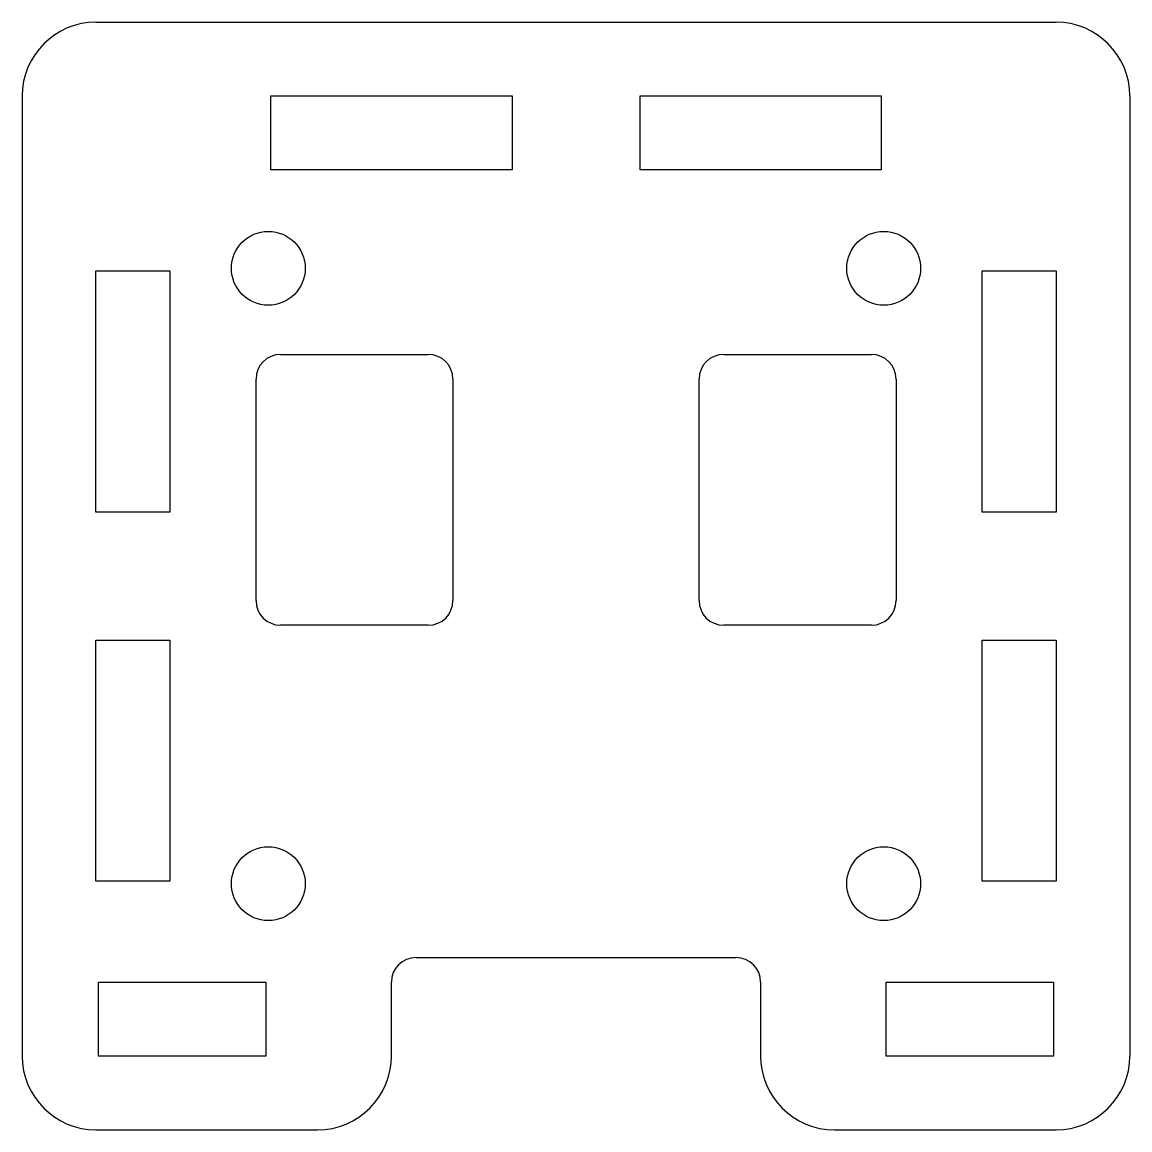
# Model space of a CAD drawing. Extents: x 0 to 45, y -6 to 39.
import ezdxf

# ---------------------------------------------------------------- set-up
doc = ezdxf.new("R2010")
doc.units = 0
doc.layers.get('0').update_dxf_attribs({"linetype": 'continuous'})

# ---------------------------------------------------------------- blocks, each defined once
blk = doc.blocks.new('FILLET007')
at = {"color": 0}
for p, q in [((3, 39), (42, 39)), ((0, 36), (0, -3)), ((10.1, 36), (19.9, 36)), ((10.1, 33), (10.1, 36)), ((19.9, 36), (19.9, 33)), ((25.1, 36), (34.9, 36)), ((25.1, 33), (25.1, 36)), ((34.9, 36), (34.9, 33)), ((45, 36), (45, -3)), ((19.9, 33), (10.1, 33)), ((34.9, 33), (25.1, 33)), ((3, 28.9), (6, 28.9)), ((3, 19.1), (3, 28.9)), ((6, 28.9), (6, 19.1)), ((39, 28.9), (42, 28.9)), ((39, 19.1), (39, 28.9)), ((42, 28.9), (42, 19.1)), ((10.5, 25.5), (16.5, 25.5)), ((28.5, 25.5), (34.5, 25.5)), ((9.5, 15.5), (9.5, 24.5)), ((17.5, 24.5), (17.5, 15.5)), ((27.5, 15.5), (27.5, 24.5)), ((35.5, 24.5), (35.5, 15.5)), ((6, 19.1), (3, 19.1)), ((42, 19.1), (39, 19.1)), ((16.5, 14.5), (10.5, 14.5)), ((34.5, 14.5), (28.5, 14.5)), ((3, 13.9), (6, 13.9)), ((3, 4.1), (3, 13.9)), ((6, 13.9), (6, 4.1)), ((39, 13.9), (42, 13.9)), ((39, 4.1), (39, 13.9)), ((42, 13.9), (42, 4.1)), ((6, 4.1), (3, 4.1)), ((42, 4.1), (39, 4.1)), ((16, 1), (29, 1)), ((3.1, -3), (3.1, 0)), ((15, -3), (15, 0)), ((30, 0), (30, -3)), ((35.1, 0), (41.9, 0)), ((35.1, -3), (35.1, 0)), ((41.9, 0), (41.9, -3)), ((3.1, 0), (9.9, 0)), ((9.9, 0), (9.9, -3)), ((9.9, -3), (3.1, -3)), ((41.9, -3), (35.1, -3)), ((3, -6), (12, -6)), ((33, -6), (42, -6))]:
    blk.add_line(p, q, dxfattribs=at)
for centre in [(10, 29), (35, 29), (10, 4), (35, 4)]:
    blk.add_circle(centre, 1.5, dxfattribs=at)
for centre, radius, start, end in [((3, 36), 3, 90, -180), ((42, 36), 3, 0, 90), ((10.5, 24.5), 1, 90, -180), ((16.5, 24.5), 1, 0, 90), ((28.5, 24.5), 1, 90, -180), ((34.5, 24.5), 1, 0, 90), ((10.5, 15.5), 1, -180, -90), ((16.5, 15.5), 1, -90, 0), ((28.5, 15.5), 1, -180, -90), ((34.5, 15.5), 1, -90, 0), ((16, 0), 1, 90, 180), ((29, 0), 1, 0, 90), ((3, -3), 3, 180, -90), ((12, -3), 3, -90, 0), ((33, -3), 3, 180, -90), ((42, -3), 3, -90, 0)]:
    blk.add_arc(centre, radius, start, end, dxfattribs=at)

msp = doc.modelspace()

# ---------------------------------------------------------------- block references
at = {"color": 0}
msp.add_blockref('FILLET007', (0, 0), dxfattribs=at)

doc.saveas('drawing.dxf')
